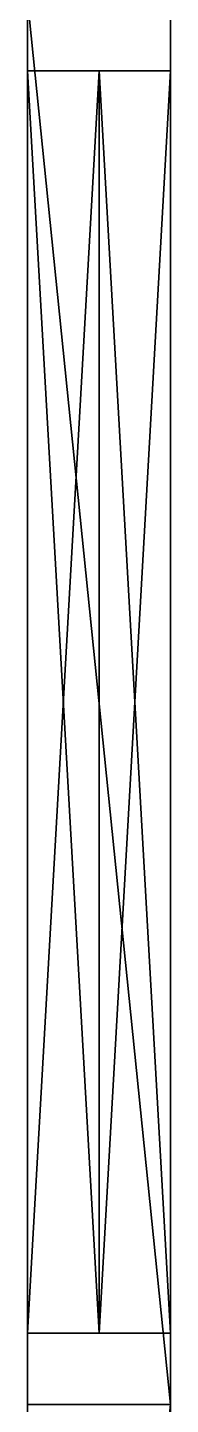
# Model space of a CAD drawing. Header units: centimetres. Extents: x 0 to 14354, y 31475 to 33783.
# Drawn here: x 14343.5 to 14353.5, y 31946.8 to 32043.1 of the extents above; entities that cross this region are included whole.
import ezdxf

# ---------------------------------------------------------------- set-up
doc = ezdxf.new("R2010")
doc.units = ezdxf.units.CM
doc.header["$LTSCALE"] = 100
doc.header["$MEASUREMENT"] = 0
doc.layers.add('3D- Aluminium', color=69, linetype='CONTINUOUS')
doc.layers.add('3D- Glass', color=4, linetype='CONTINUOUS')

msp = doc.modelspace()

# ---------------------------------------------------------------- linework, layer by layer
at = {"layer": '3D- Aluminium', "extrusion": (2.5845e-07, -2.47913e-07, -1)}
for p, q in [((14343.508, 32045.088, 1321), (14343.508, 31946.755, 1321)), ((14343.508, 32045.088, 1111), (14343.508, 31946.754, 1111)), ((14343.508, 31946.755, 1261), (14343.508, 32045.088, 1261)), ((14343.508, 32045.088, 1111), (14343.508, 31946.754, 1111)), ((14343.508, 31946.754, 795), (14343.508, 32045.088, 795)), ((14353.508, 32045.088, 1321), (14353.508, 31946.755, 1321)), ((14353.508, 32045.088, 1111), (14353.508, 31946.754, 1111)), ((14353.508, 31946.755, 1261), (14353.508, 32045.088, 1261)), ((14353.508, 32045.088, 1111), (14353.508, 31946.754, 1111)), ((14353.508, 31946.754, 795), (14353.508, 32045.088, 795)), ((14348.508, 32040.088, 1116), (14343.508, 32040.088, 1116)), ((14343.508, 32040.088, 1116), (14343.508, 31951.754, 1116)), ((14343.508, 31951.755, 1256), (14343.508, 32040.088, 1256)), ((14348.508, 32040.088, 1256), (14343.508, 32040.088, 1256)), ((14343.508, 32040.088, 1256), (14343.508, 32040.088, 1116)), ((14348.508, 32040.088, 1316), (14343.508, 32040.088, 1316)), ((14343.508, 32040.088, 1316), (14343.508, 32040.088, 1266)), ((14348.508, 32040.088, 1266), (14343.508, 32040.088, 1266)), ((14343.508, 31951.755, 1316), (14343.508, 32040.088, 1316)), ((14343.508, 32040.088, 1266), (14343.508, 31951.755, 1266)), ((14343.508, 32040.088, 875), (14343.508, 32040.088, 785)), ((14348.508, 32040.088, 875), (14343.508, 32040.088, 875)), ((14343.508, 31951.754, 1106), (14343.508, 32040.088, 1106)), ((14343.508, 32040.088, 885), (14343.508, 31951.754, 885)), ((14343.508, 32040.088, 1106), (14343.508, 32040.088, 885)), ((14348.508, 32040.088, 1106), (14343.508, 32040.088, 1106)), ((14348.508, 32040.088, 885), (14343.508, 32040.088, 885)), ((14343.508, 31951.754, 875), (14343.508, 32040.088, 875)), ((14348.508, 32040.088, 800), (14343.508, 32040.088, 800)), ((14343.508, 32040.088, 800), (14343.508, 31951.754, 800)), ((14348.508, 32040.088, 1116), (14348.508, 31951.754, 1116)), ((14348.508, 31951.755, 1256), (14348.508, 32040.088, 1256)), ((14348.508, 32040.088, 1256), (14348.508, 32040.088, 1116)), ((14348.508, 32040.088, 1316), (14348.508, 32040.088, 1266)), ((14348.508, 31951.755, 1316), (14348.508, 32040.088, 1316)), ((14348.508, 32040.088, 1266), (14348.508, 31951.755, 1266)), ((14348.508, 32040.088, 1116), (14353.508, 32040.088, 1116)), ((14348.508, 32040.088, 1256), (14353.508, 32040.088, 1256)), ((14348.508, 32040.088, 1266), (14353.508, 32040.088, 1266)), ((14348.508, 32040.088, 1316), (14353.508, 32040.088, 1316)), ((14348.508, 32040.088, 1106), (14348.508, 32040.088, 885)), ((14348.508, 31951.754, 1106), (14348.508, 32040.088, 1106)), ((14348.508, 32040.088, 875), (14348.508, 32040.088, 785)), ((14348.508, 31951.754, 875), (14348.508, 32040.088, 875)), ((14348.508, 32040.088, 800), (14348.508, 31951.754, 800)), ((14348.508, 32040.088, 800), (14353.508, 32040.088, 800)), ((14348.508, 32040.088, 1106), (14353.508, 32040.088, 1106)), ((14348.508, 32040.088, 885), (14353.508, 32040.088, 885)), ((14348.508, 32040.088, 885), (14348.508, 31951.754, 885)), ((14348.508, 32040.088, 875), (14353.508, 32040.088, 875)), ((14353.508, 32040.088, 1116), (14353.508, 31951.754, 1116)), ((14353.508, 31951.755, 1256), (14353.508, 32040.088, 1256)), ((14353.508, 32040.088, 1256), (14353.508, 32040.088, 1116)), ((14353.508, 32040.088, 1316), (14353.508, 32040.088, 1266)), ((14353.508, 32040.088, 1266), (14353.508, 31951.755, 1266)), ((14353.508, 31951.755, 1316), (14353.508, 32040.088, 1316)), ((14353.508, 32040.088, 875), (14353.508, 32040.088, 785)), ((14353.508, 32040.088, 800), (14353.508, 31951.754, 800)), ((14353.508, 31951.754, 1106), (14353.508, 32040.088, 1106)), ((14353.508, 32040.088, 1106), (14353.508, 32040.088, 885)), ((14353.508, 32040.088, 885), (14353.508, 31951.754, 885)), ((14353.508, 31951.754, 875), (14353.508, 32040.088, 875)), ((14348.508, 31951.754, 1116), (14343.508, 31951.754, 1116)), ((14348.508, 31951.755, 1256), (14343.508, 31951.755, 1256)), ((14343.508, 31951.755, 1266), (14343.508, 31951.755, 1316)), ((14343.508, 31951.754, 1116), (14343.508, 31951.755, 1256)), ((14348.508, 31951.755, 1316), (14343.508, 31951.755, 1316)), ((14348.508, 31951.755, 1266), (14343.508, 31951.755, 1266)), ((14343.508, 31951.754, 785), (14343.508, 31951.754, 875)), ((14343.508, 31951.754, 885), (14343.508, 31951.754, 1106)), ((14348.508, 31951.754, 1106), (14343.508, 31951.754, 1106)), ((14348.508, 31951.754, 885), (14343.508, 31951.754, 885)), ((14343.508, 31951.754, 875), (14348.508, 31951.754, 875)), ((14348.508, 31951.754, 1116), (14348.508, 31951.755, 1256)), ((14348.508, 31951.755, 1266), (14348.508, 31951.755, 1316)), ((14348.508, 31951.755, 1256), (14353.508, 31951.755, 1256)), ((14348.508, 31951.754, 1116), (14353.508, 31951.754, 1116)), ((14348.508, 31951.755, 1266), (14353.508, 31951.755, 1266)), ((14348.508, 31951.755, 1316), (14353.508, 31951.755, 1316)), ((14348.508, 31951.754, 1106), (14353.508, 31951.754, 1106)), ((14348.508, 31951.754, 885), (14353.508, 31951.754, 885)), ((14348.508, 31951.754, 885), (14348.508, 31951.754, 1106)), ((14348.508, 31951.754, 875), (14353.508, 31951.754, 875)), ((14348.508, 31951.754, 785), (14348.508, 31951.754, 875)), ((14353.508, 31951.754, 1116), (14353.508, 31951.755, 1256)), ((14353.508, 31951.755, 1266), (14353.508, 31951.755, 1316)), ((14353.508, 31951.754, 785), (14353.508, 31951.754, 875)), ((14353.508, 31951.754, 885), (14353.508, 31951.754, 1106)), ((14343.508, 31946.754, 1111), (14343.508, 31946.755, 1321)), ((14343.508, 31946.754, 1111), (14353.508, 31946.754, 1111)), ((14353.508, 31946.755, 1321), (14343.508, 31946.755, 1321)), ((14353.508, 31946.754, 1111), (14343.508, 31946.754, 1111)), ((14343.508, 31946.755, 1261), (14343.508, 31946.755, 1321)), ((14343.508, 31946.754, 1111), (14343.508, 31946.755, 1261)), ((14343.508, 31946.754, 780), (14343.508, 31946.754, 1111)), ((14353.508, 31946.754, 1111), (14343.508, 31946.754, 1111)), ((14353.508, 31946.755, 1321), (14353.508, 31946.754, 1111)), ((14353.508, 31946.754, 1111), (14353.508, 31946.755, 1261)), ((14353.508, 31946.755, 1261), (14353.508, 31946.755, 1321)), ((14353.508, 31946.754, 780), (14353.508, 31946.754, 1111))]:
    msp.add_line(p, q, dxfattribs=at)
at = {"layer": '3D- Aluminium', "extrusion": (2.47912e-07, 2.47913e-07, 1)}
for p, q in [((14343.508, 31946.755, 1321), (14343.508, 31946.754, 990)), ((14353.508, 31946.755, 1321), (14343.508, 31946.755, 1321)), ((14343.508, 31946.755, 1321), (14343.508, 31848.421, 1321)), ((14353.508, 31946.755, 1321), (14353.508, 31946.754, 990)), ((14353.508, 31946.755, 1321), (14353.508, 31848.421, 1321))]:
    msp.add_line(p, q, dxfattribs=at)

# ---------------------------------------------------------------- meshes
at = {"layer": '3D- Aluminium'}
mesh = msp.add_polyface(dxfattribs=at)
corners = [(14353.508, 31946.755, 1321), (14343.508, 32045.088, 1321), (14343.508, 31946.755, 1321), (14353.508, 32045.088, 1321)]
mesh.append_faces([[corners[k] for k in face] for face in [(0, 1, 2), (1, 0, 3)]], dxfattribs={"vtx0": -1})
mesh = msp.add_polyface(dxfattribs=at)
corners = [(14343.508, 32045.088, 1111), (14353.508, 31946.754, 1111), (14343.508, 31946.754, 1111), (14353.508, 32045.088, 1111)]
mesh.append_faces([[corners[k] for k in face] for face in [(0, 1, 2), (1, 0, 3)]], dxfattribs={"vtx0": -1})
mesh = msp.add_polyface(dxfattribs=at)
corners = [(14343.508, 32045.088, 1261), (14343.508, 32040.088, 1266), (14343.508, 32045.088, 1321), (14343.508, 31946.755, 1261), (14343.508, 31951.755, 1266), (14343.508, 31951.755, 1316), (14343.508, 32040.088, 1316), (14343.508, 31946.755, 1321)]
mesh.append_faces([[corners[k] for k in face] for face in [(0, 1, 2), (1, 3, 4), (4, 3, 5), (2, 6, 7), (6, 2, 1), (7, 5, 3)]], dxfattribs={"vtx0": -1, "vtx1": -1})
mesh.append_faces([[corners[k] for k in face] for face in [(1, 0, 3), (7, 6, 5)]], dxfattribs={"vtx0": -1, "vtx2": -1})
mesh = msp.add_polyface(dxfattribs=at)
corners = [(14343.508, 32045.088, 1111), (14343.508, 32040.088, 1116), (14343.508, 32045.088, 1261), (14343.508, 31946.754, 1111), (14343.508, 31951.754, 1116), (14343.508, 31951.755, 1256), (14343.508, 32040.088, 1256), (14343.508, 31946.755, 1261)]
mesh.append_faces([[corners[k] for k in face] for face in [(0, 1, 2), (1, 3, 4), (4, 3, 5), (2, 6, 7), (6, 2, 1), (7, 5, 3)]], dxfattribs={"vtx0": -1, "vtx1": -1})
mesh.append_faces([[corners[k] for k in face] for face in [(1, 0, 3), (7, 6, 5)]], dxfattribs={"vtx0": -1, "vtx2": -1})
mesh = msp.add_polyface(dxfattribs=at)
corners = [(14343.508, 32040.088, 885), (14343.508, 32040.088, 875), (14343.508, 31951.754, 885), (14343.508, 32040.088, 785), (14343.508, 31951.754, 875), (14343.508, 31951.754, 1106), (14343.508, 32045.088, 780), (14343.508, 31946.754, 780), (14343.508, 31951.754, 785), (14343.508, 31946.754, 1111), (14343.508, 32045.088, 1111), (14343.508, 32040.088, 1106), (14343.508, 32045.088, 811)]
mesh.append_faces([[corners[k] for k in face] for face in [(0, 1, 2), (1, 0, 3), (2, 4, 5), (3, 7, 8), (8, 7, 4), (10, 11, 9), (11, 6, 0)]], dxfattribs={"vtx0": -1, "vtx1": -1})
mesh.append_faces([[corners[k] for k in face] for face in [(6, 3, 0), (9, 5, 4)]], dxfattribs={"vtx0": -1, "vtx1": -1, "vtx2": -1})
mesh.append_faces([[corners[k] for k in face] for face in [(2, 1, 4), (3, 6, 7), (4, 7, 9), (11, 10, 12), (11, 12, 6), (9, 11, 5)]], dxfattribs={"vtx0": -1, "vtx2": -1})
mesh = msp.add_polyface(dxfattribs=at)
corners = [(14353.508, 31946.754, 1111), (14343.508, 32045.088, 1111), (14343.508, 31946.754, 1111), (14353.508, 32045.088, 1111)]
mesh.append_faces([[corners[k] for k in face] for face in [(0, 1, 2), (1, 0, 3)]], dxfattribs={"vtx0": -1})
mesh = msp.add_polyface(dxfattribs=at)
corners = [(14343.508, 32045.088, 795), (14353.508, 31946.754, 795), (14343.508, 31946.754, 795), (14353.508, 32045.088, 795)]
mesh.append_faces([[corners[k] for k in face] for face in [(0, 1, 2), (1, 0, 3)]], dxfattribs={"vtx0": -1})
mesh = msp.add_polyface(dxfattribs=at)
corners = [(14353.508, 32045.088, 1261), (14353.508, 32040.088, 1256), (14353.508, 32045.088, 1111), (14353.508, 31946.755, 1261), (14353.508, 31951.755, 1256), (14353.508, 31951.754, 1116), (14353.508, 32040.088, 1116), (14353.508, 31946.754, 1111)]
mesh.append_faces([[corners[k] for k in face] for face in [(0, 1, 2), (1, 3, 4), (4, 3, 5), (2, 6, 7), (6, 2, 1), (7, 5, 3)]], dxfattribs={"vtx0": -1, "vtx1": -1})
mesh.append_faces([[corners[k] for k in face] for face in [(1, 0, 3), (7, 6, 5)]], dxfattribs={"vtx0": -1, "vtx2": -1})
mesh = msp.add_polyface(dxfattribs=at)
corners = [(14353.508, 32045.088, 1321), (14353.508, 32040.088, 1316), (14353.508, 32045.088, 1261), (14353.508, 31946.755, 1321), (14353.508, 31951.755, 1316), (14353.508, 31951.755, 1266), (14353.508, 32040.088, 1266), (14353.508, 31946.755, 1261)]
mesh.append_faces([[corners[k] for k in face] for face in [(0, 1, 2), (1, 3, 4), (4, 3, 5), (2, 6, 7), (6, 2, 1), (7, 5, 3)]], dxfattribs={"vtx0": -1, "vtx1": -1})
mesh.append_faces([[corners[k] for k in face] for face in [(1, 0, 3), (7, 6, 5)]], dxfattribs={"vtx0": -1, "vtx2": -1})
mesh = msp.add_polyface(dxfattribs=at)
corners = [(14353.508, 32045.088, 780), (14353.508, 32040.088, 785), (14353.508, 32045.088, 811), (14353.508, 31946.754, 780), (14353.508, 32045.088, 1111), (14353.508, 31951.754, 785), (14353.508, 31951.754, 875), (14353.508, 31951.754, 885), (14353.508, 31951.754, 1106), (14353.508, 32040.088, 1106), (14353.508, 31946.754, 1111), (14353.508, 32040.088, 875), (14353.508, 32040.088, 885)]
mesh.append_faces([[corners[k] for k in face] for face in [(0, 1, 2), (2, 1, 4), (1, 3, 5), (5, 3, 6), (7, 3, 8), (4, 9, 10), (11, 4, 1), (9, 11, 12), (10, 8, 3), (6, 12, 11), (12, 6, 7)]], dxfattribs={"vtx0": -1, "vtx1": -1})
mesh.append_faces([[corners[k] for k in face] for face in [(6, 3, 7), (9, 4, 11)]], dxfattribs={"vtx0": -1, "vtx1": -1, "vtx2": -1})
mesh.append_faces([[corners[k] for k in face] for face in [(1, 0, 3), (10, 9, 8)]], dxfattribs={"vtx0": -1, "vtx2": -1})
mesh = msp.add_polyface(dxfattribs=at)
corners = [(14348.508, 31951.754, 1116), (14343.508, 32040.088, 1116), (14343.508, 31951.754, 1116), (14348.508, 32040.088, 1116)]
mesh.append_faces([[corners[k] for k in face] for face in [(0, 1, 2), (1, 0, 3)]], dxfattribs={"vtx0": -1})
mesh = msp.add_polyface(dxfattribs=at)
corners = [(14343.508, 32040.088, 1256), (14348.508, 31951.755, 1256), (14343.508, 31951.755, 1256), (14348.508, 32040.088, 1256)]
mesh.append_faces([[corners[k] for k in face] for face in [(0, 1, 2), (1, 0, 3)]], dxfattribs={"vtx0": -1})
mesh = msp.add_polyface(dxfattribs=at)
corners = [(14343.508, 32040.088, 1116), (14348.508, 32040.088, 1256), (14343.508, 32040.088, 1256), (14348.508, 32040.088, 1116)]
mesh.append_faces([[corners[k] for k in face] for face in [(0, 1, 2), (1, 0, 3)]], dxfattribs={"vtx0": -1})
mesh = msp.add_polyface(dxfattribs=at)
corners = [(14343.508, 32040.088, 1266), (14348.508, 32040.088, 1316), (14343.508, 32040.088, 1316), (14348.508, 32040.088, 1266)]
mesh.append_faces([[corners[k] for k in face] for face in [(0, 1, 2), (1, 0, 3)]], dxfattribs={"vtx0": -1})
mesh = msp.add_polyface(dxfattribs=at)
corners = [(14343.508, 32040.088, 1316), (14348.508, 31951.755, 1316), (14343.508, 31951.755, 1316), (14348.508, 32040.088, 1316)]
mesh.append_faces([[corners[k] for k in face] for face in [(0, 1, 2), (1, 0, 3)]], dxfattribs={"vtx0": -1})
mesh = msp.add_polyface(dxfattribs=at)
corners = [(14348.508, 31951.755, 1266), (14343.508, 32040.088, 1266), (14343.508, 31951.755, 1266), (14348.508, 32040.088, 1266)]
mesh.append_faces([[corners[k] for k in face] for face in [(0, 1, 2), (1, 0, 3)]], dxfattribs={"vtx0": -1})
mesh = msp.add_polyface(dxfattribs=at)
corners = [(14343.508, 32040.088, 785), (14348.508, 32040.088, 875), (14343.508, 32040.088, 875), (14348.508, 32040.088, 785)]
mesh.append_faces([[corners[k] for k in face] for face in [(0, 1, 2), (1, 0, 3)]], dxfattribs={"vtx0": -1})
mesh = msp.add_polyface(dxfattribs=at)
corners = [(14343.508, 32040.088, 1106), (14348.508, 31951.754, 1106), (14343.508, 31951.754, 1106), (14348.508, 32040.088, 1106)]
mesh.append_faces([[corners[k] for k in face] for face in [(0, 1, 2), (1, 0, 3)]], dxfattribs={"vtx0": -1})
mesh = msp.add_polyface(dxfattribs=at)
corners = [(14348.508, 31951.754, 885), (14343.508, 32040.088, 885), (14343.508, 31951.754, 885), (14348.508, 32040.088, 885)]
mesh.append_faces([[corners[k] for k in face] for face in [(0, 1, 2), (1, 0, 3)]], dxfattribs={"vtx0": -1})
mesh = msp.add_polyface(dxfattribs=at)
corners = [(14343.508, 32040.088, 885), (14348.508, 32040.088, 1106), (14343.508, 32040.088, 1106), (14348.508, 32040.088, 885)]
mesh.append_faces([[corners[k] for k in face] for face in [(0, 1, 2), (1, 0, 3)]], dxfattribs={"vtx0": -1})
mesh = msp.add_polyface(dxfattribs=at)
corners = [(14343.508, 32040.088, 875), (14348.508, 31951.754, 875), (14343.508, 31951.754, 875), (14348.508, 32040.088, 875)]
mesh.append_faces([[corners[k] for k in face] for face in [(0, 1, 2), (1, 0, 3)]], dxfattribs={"vtx0": -1})
mesh = msp.add_polyface(dxfattribs=at)
corners = [(14343.508, 31951.754, 800), (14348.508, 32040.088, 800), (14343.508, 32040.088, 800), (14348.508, 31951.754, 800)]
mesh.append_faces([[corners[k] for k in face] for face in [(0, 1, 2), (1, 0, 3)]], dxfattribs={"vtx0": -1})
mesh = msp.add_polyface(dxfattribs=at)
corners = [(14348.508, 32040.088, 1116), (14353.508, 32040.088, 1256), (14348.508, 32040.088, 1256), (14353.508, 32040.088, 1116)]
mesh.append_faces([[corners[k] for k in face] for face in [(0, 1, 2), (1, 0, 3)]], dxfattribs={"vtx0": -1})
mesh = msp.add_polyface(dxfattribs=at)
corners = [(14353.508, 31951.755, 1266), (14348.508, 32040.088, 1266), (14348.508, 31951.755, 1266), (14353.508, 32040.088, 1266)]
mesh.append_faces([[corners[k] for k in face] for face in [(0, 1, 2), (1, 0, 3)]], dxfattribs={"vtx0": -1})
mesh = msp.add_polyface(dxfattribs=at)
corners = [(14348.508, 32040.088, 1256), (14353.508, 31951.755, 1256), (14348.508, 31951.755, 1256), (14353.508, 32040.088, 1256)]
mesh.append_faces([[corners[k] for k in face] for face in [(0, 1, 2), (1, 0, 3)]], dxfattribs={"vtx0": -1})
mesh = msp.add_polyface(dxfattribs=at)
corners = [(14353.508, 31951.754, 1116), (14348.508, 32040.088, 1116), (14348.508, 31951.754, 1116), (14353.508, 32040.088, 1116)]
mesh.append_faces([[corners[k] for k in face] for face in [(0, 1, 2), (1, 0, 3)]], dxfattribs={"vtx0": -1})
mesh = msp.add_polyface(dxfattribs=at)
corners = [(14348.508, 32040.088, 1266), (14353.508, 32040.088, 1316), (14348.508, 32040.088, 1316), (14353.508, 32040.088, 1266)]
mesh.append_faces([[corners[k] for k in face] for face in [(0, 1, 2), (1, 0, 3)]], dxfattribs={"vtx0": -1})
mesh = msp.add_polyface(dxfattribs=at)
corners = [(14348.508, 32040.088, 1316), (14353.508, 31951.755, 1316), (14348.508, 31951.755, 1316), (14353.508, 32040.088, 1316)]
mesh.append_faces([[corners[k] for k in face] for face in [(0, 1, 2), (1, 0, 3)]], dxfattribs={"vtx0": -1})
mesh = msp.add_polyface(dxfattribs=at)
corners = [(14348.508, 31951.755, 1266), (14348.508, 32040.088, 1316), (14348.508, 32040.088, 1266), (14348.508, 31951.755, 1316)]
mesh.append_faces([[corners[k] for k in face] for face in [(0, 1, 2), (1, 0, 3)]], dxfattribs={"vtx0": -1})
mesh = msp.add_polyface(dxfattribs=at)
corners = [(14353.508, 32040.088, 875), (14348.508, 32040.088, 785), (14348.508, 32040.088, 875), (14353.508, 32040.088, 785)]
mesh.append_faces([[corners[k] for k in face] for face in [(0, 1, 2), (1, 0, 3)]], dxfattribs={"vtx0": -1})
mesh = msp.add_polyface(dxfattribs=at)
corners = [(14353.508, 32040.088, 800), (14348.508, 31951.754, 800), (14348.508, 32040.088, 800), (14353.508, 31951.754, 800)]
mesh.append_faces([[corners[k] for k in face] for face in [(0, 1, 2), (1, 0, 3)]], dxfattribs={"vtx0": -1})
mesh = msp.add_polyface(dxfattribs=at)
corners = [(14353.508, 31951.754, 1106), (14348.508, 32040.088, 1106), (14348.508, 31951.754, 1106), (14353.508, 32040.088, 1106)]
mesh.append_faces([[corners[k] for k in face] for face in [(0, 1, 2), (1, 0, 3)]], dxfattribs={"vtx0": -1})
mesh = msp.add_polyface(dxfattribs=at)
corners = [(14353.508, 32040.088, 1106), (14348.508, 32040.088, 885), (14348.508, 32040.088, 1106), (14353.508, 32040.088, 885)]
mesh.append_faces([[corners[k] for k in face] for face in [(0, 1, 2), (1, 0, 3)]], dxfattribs={"vtx0": -1})
mesh = msp.add_polyface(dxfattribs=at)
corners = [(14348.508, 32040.088, 885), (14353.508, 31951.754, 885), (14348.508, 31951.754, 885), (14353.508, 32040.088, 885)]
mesh.append_faces([[corners[k] for k in face] for face in [(0, 1, 2), (1, 0, 3)]], dxfattribs={"vtx0": -1})
mesh = msp.add_polyface(dxfattribs=at)
corners = [(14353.508, 31951.754, 875), (14348.508, 32040.088, 875), (14348.508, 31951.754, 875), (14353.508, 32040.088, 875)]
mesh.append_faces([[corners[k] for k in face] for face in [(0, 1, 2), (1, 0, 3)]], dxfattribs={"vtx0": -1})
mesh = msp.add_polyface(dxfattribs=at)
corners = [(14348.508, 31951.754, 1116), (14343.508, 31951.755, 1256), (14348.508, 31951.755, 1256), (14343.508, 31951.754, 1116)]
mesh.append_faces([[corners[k] for k in face] for face in [(0, 1, 2), (1, 0, 3)]], dxfattribs={"vtx0": -1})
mesh = msp.add_polyface(dxfattribs=at)
corners = [(14348.508, 31951.755, 1266), (14343.508, 31951.755, 1316), (14348.508, 31951.755, 1316), (14343.508, 31951.755, 1266)]
mesh.append_faces([[corners[k] for k in face] for face in [(0, 1, 2), (1, 0, 3)]], dxfattribs={"vtx0": -1})
mesh = msp.add_polyface(dxfattribs=at)
corners = [(14348.508, 31951.754, 875), (14343.508, 31951.754, 785), (14343.508, 31951.754, 875), (14348.508, 31951.754, 785)]
mesh.append_faces([[corners[k] for k in face] for face in [(0, 1, 2), (1, 0, 3)]], dxfattribs={"vtx0": -1})
mesh = msp.add_polyface(dxfattribs=at)
corners = [(14348.508, 31951.754, 1106), (14343.508, 31951.754, 885), (14343.508, 31951.754, 1106), (14348.508, 31951.754, 885)]
mesh.append_faces([[corners[k] for k in face] for face in [(0, 1, 2), (1, 0, 3)]], dxfattribs={"vtx0": -1})
mesh = msp.add_polyface(dxfattribs=at)
corners = [(14353.508, 31951.754, 1116), (14348.508, 31951.755, 1256), (14353.508, 31951.755, 1256), (14348.508, 31951.754, 1116)]
mesh.append_faces([[corners[k] for k in face] for face in [(0, 1, 2), (1, 0, 3)]], dxfattribs={"vtx0": -1})
mesh = msp.add_polyface(dxfattribs=at)
corners = [(14353.508, 31951.755, 1266), (14348.508, 31951.755, 1316), (14353.508, 31951.755, 1316), (14348.508, 31951.755, 1266)]
mesh.append_faces([[corners[k] for k in face] for face in [(0, 1, 2), (1, 0, 3)]], dxfattribs={"vtx0": -1})
mesh = msp.add_polyface(dxfattribs=at)
corners = [(14348.508, 31951.754, 785), (14353.508, 31951.754, 875), (14348.508, 31951.754, 875), (14353.508, 31951.754, 785)]
mesh.append_faces([[corners[k] for k in face] for face in [(0, 1, 2), (1, 0, 3)]], dxfattribs={"vtx0": -1})
mesh = msp.add_polyface(dxfattribs=at)
corners = [(14348.508, 31951.754, 885), (14353.508, 31951.754, 1106), (14348.508, 31951.754, 1106), (14353.508, 31951.754, 885)]
mesh.append_faces([[corners[k] for k in face] for face in [(0, 1, 2), (1, 0, 3)]], dxfattribs={"vtx0": -1})
mesh = msp.add_polyface(dxfattribs=at)
corners = [(14343.508, 31853.421, 1216), (14343.508, 31853.421, 1226), (14343.508, 31941.755, 1216), (14343.508, 31853.421, 1316), (14343.508, 31941.755, 1226), (14343.508, 31941.754, 995), (14343.508, 31848.421, 1321), (14343.508, 31946.755, 1321), (14343.508, 31941.755, 1316), (14343.508, 31946.754, 990), (14343.508, 31848.421, 990), (14343.508, 31853.421, 995), (14343.508, 31848.421, 1290)]
mesh.append_faces([[corners[k] for k in face] for face in [(0, 1, 2), (1, 0, 3), (2, 4, 5), (3, 7, 8), (8, 7, 4), (10, 11, 9), (11, 6, 0)]], dxfattribs={"vtx0": -1, "vtx1": -1})
mesh.append_faces([[corners[k] for k in face] for face in [(6, 3, 0), (9, 5, 4)]], dxfattribs={"vtx0": -1, "vtx1": -1, "vtx2": -1})
mesh.append_faces([[corners[k] for k in face] for face in [(2, 1, 4), (3, 6, 7), (4, 7, 9), (11, 10, 12), (11, 12, 6), (9, 11, 5)]], dxfattribs={"vtx0": -1, "vtx2": -1})
mesh = msp.add_polyface(dxfattribs=at)
corners = [(14343.508, 31848.421, 1321), (14353.508, 31946.755, 1321), (14343.508, 31946.755, 1321), (14353.508, 31848.421, 1321)]
mesh.append_faces([[corners[k] for k in face] for face in [(0, 1, 2), (1, 0, 3)]], dxfattribs={"vtx0": -1})
mesh = msp.add_polyface(dxfattribs=at)
corners = [(14343.508, 31946.755, 1321), (14353.508, 31946.754, 990), (14343.508, 31946.754, 990), (14353.508, 31946.755, 1321)]
mesh.append_faces([[corners[k] for k in face] for face in [(0, 1, 2), (1, 0, 3)]], dxfattribs={"vtx0": -1})
mesh = msp.add_polyface(dxfattribs=at)
corners = [(14343.508, 31946.755, 1261), (14353.508, 31946.755, 1321), (14343.508, 31946.755, 1321), (14353.508, 31946.755, 1261), (14343.508, 31946.754, 1111), (14353.508, 31946.754, 1111)]
mesh.append_faces([[corners[k] for k in face] for face in [(0, 1, 2), (3, 4, 5)]], dxfattribs={"vtx0": -1})
mesh.append_faces([[corners[k] for k in face] for face in [(1, 0, 3)]], dxfattribs={"vtx0": -1, "vtx1": -1})
mesh.append_faces([[corners[k] for k in face] for face in [(3, 0, 4)]], dxfattribs={"vtx0": -1, "vtx2": -1})
mesh = msp.add_polyface(dxfattribs=at)
corners = [(14343.508, 31946.754, 780), (14353.508, 31946.754, 1111), (14343.508, 31946.754, 1111), (14353.508, 31946.754, 780)]
mesh.append_faces([[corners[k] for k in face] for face in [(0, 1, 2), (1, 0, 3)]], dxfattribs={"vtx0": -1})
mesh = msp.add_polyface(dxfattribs=at)
corners = [(14353.508, 31848.421, 1321), (14353.508, 31853.421, 1316), (14353.508, 31848.421, 1290), (14353.508, 31946.755, 1321), (14353.508, 31848.421, 990), (14353.508, 31941.755, 1316), (14353.508, 31941.755, 1226), (14353.508, 31941.755, 1216), (14353.508, 31941.754, 995), (14353.508, 31853.421, 995), (14353.508, 31946.754, 990), (14353.508, 31853.421, 1226), (14353.508, 31853.421, 1216)]
mesh.append_faces([[corners[k] for k in face] for face in [(0, 1, 2), (2, 1, 4), (1, 3, 5), (5, 3, 6), (7, 3, 8), (4, 9, 10), (11, 4, 1), (9, 11, 12), (10, 8, 3), (6, 12, 11), (12, 6, 7)]], dxfattribs={"vtx0": -1, "vtx1": -1})
mesh.append_faces([[corners[k] for k in face] for face in [(6, 3, 7), (9, 4, 11)]], dxfattribs={"vtx0": -1, "vtx1": -1, "vtx2": -1})
mesh.append_faces([[corners[k] for k in face] for face in [(1, 0, 3), (10, 9, 8)]], dxfattribs={"vtx0": -1, "vtx2": -1})
at = {"layer": '3D- Glass'}
mesh = msp.add_polyface(dxfattribs=at)
corners = [(14348.508, 31951.754, 1116), (14348.508, 32040.088, 1256), (14348.508, 32040.088, 1116), (14348.508, 31951.755, 1256)]
mesh.append_faces([[corners[k] for k in face] for face in [(0, 1, 2), (1, 0, 3)]], dxfattribs={"vtx0": -1})
mesh = msp.add_polyface(dxfattribs=at)
corners = [(14348.508, 31951.754, 885), (14348.508, 32040.088, 1106), (14348.508, 32040.088, 885), (14348.508, 31951.754, 1106)]
mesh.append_faces([[corners[k] for k in face] for face in [(0, 1, 2), (1, 0, 3)]], dxfattribs={"vtx0": -1})
mesh = msp.add_polyface(dxfattribs=at)
corners = [(14348.508, 31951.754, 785), (14348.508, 32040.088, 875), (14348.508, 32040.088, 785), (14348.508, 31951.754, 875)]
mesh.append_faces([[corners[k] for k in face] for face in [(0, 1, 2), (1, 0, 3)]], dxfattribs={"vtx0": -1})

doc.saveas('drawing.dxf')
